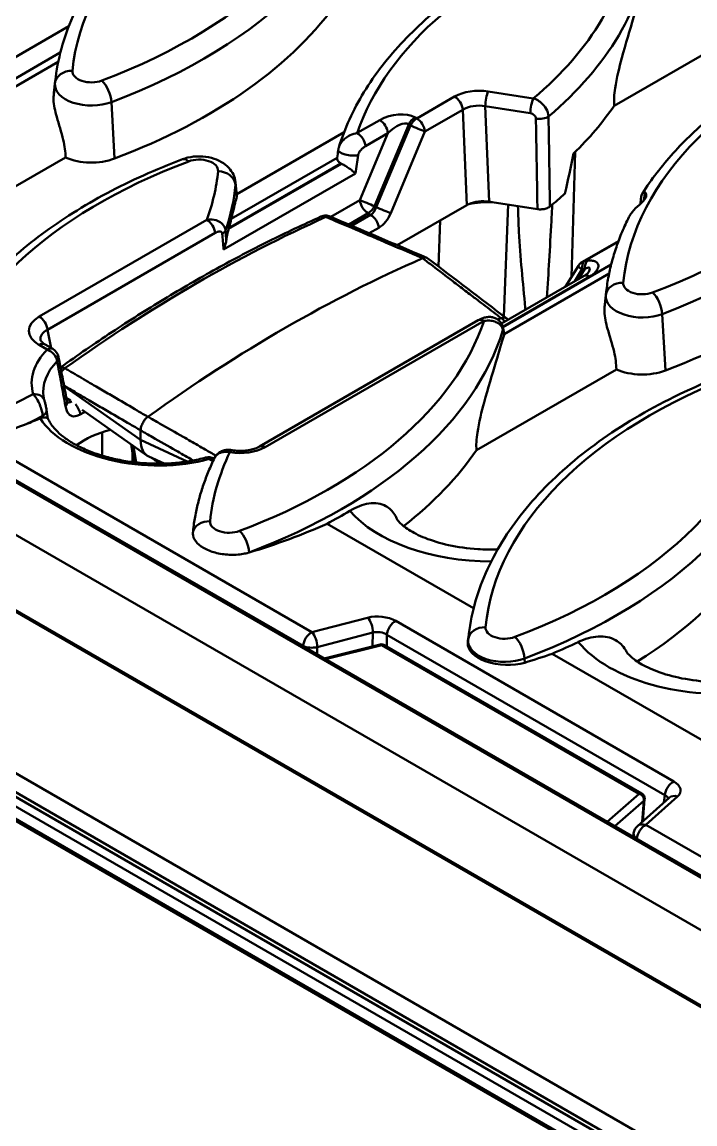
# Model space of a CAD drawing. Header units: millimetres. Extents: x 0 to 2774, y -40 to 1485.
# Drawn here: x 237.47 to 266.26, y 308.2 to 355.37 of the extents above; entities that cross this region are included whole.
import ezdxf

# ---------------------------------------------------------------- set-up
doc = ezdxf.new("R2010")
doc.units = ezdxf.units.MM
doc.header["$LTSCALE"] = 2.5
doc.layers.add('Sichtbar (ISO)', color=7, linetype='Continuous', lineweight=50)
doc.layers.add('Sichtbar schmal (ISO)', color=7, linetype='Continuous', lineweight=50)

msp = doc.modelspace()

# ---------------------------------------------------------------- linework, layer by layer
at = {"layer": 'Sichtbar (ISO)'}
for p, q in [((276.157, 313.26), (99.38, 415.322)), ((97.31, 414.187), (274.087, 312.124)), ((95.948, 402.726), (272.725, 300.664)), ((234.868, 352.543), (239.467, 355.198)), ((262.805, 351.788), (268.791, 355.244)), ((238.886, 352.83), (238.834, 352.344)), ((246.653, 348.007), (251.252, 350.662)), ((235.059, 347.109), (239.328, 349.574)), ((261.13, 349.8), (260.979, 344.459)), ((246.599, 348.51), (246.662, 347.924)), ((257.454, 347.681), (257.589, 347.66)), ((257.589, 347.66), (259.521, 347.361)), ((253.523, 345.817), (256.495, 347.533)), ((262.988, 345.996), (261.447, 345.107)), ((260.726, 344.047), (261.271, 344.935)), ((261.52, 344.505), (257.98, 342.461)), ((262.456, 343.758), (262.404, 343.272)), ((256.985, 342.603), (247.627, 337.2)), ((238.789, 341.375), (238.452, 341.57)), ((256.912, 337.046), (262.898, 340.502)), ((242.814, 336.818), (240.035, 338.778)), ((242.542, 337.89), (242.542, 337.48)), ((242.132, 337.299), (242.252, 336.53)), ((242.892, 336.773), (243.546, 336.47)), ((243.28, 336.467), (243.269, 336.537)), ((250.518, 333.897), (256.79, 330.276)), ((256.564, 329.016), (256.549, 328.883)), ((250.393, 328.134), (252.788, 328.729)), ((263.985, 322.345), (252.973, 328.703)), ((260.158, 328.331), (273.087, 320.867)), ((265.156, 322.169), (263.8, 320.955)), ((264.031, 321.162), (264.109, 322.108)), ((263.638, 320.648), (263.618, 320.499))]:
    msp.add_line(p, q, dxfattribs=at)
for centre, radius, start, end in [((261.697, 344.674), 0.5, 120, 148.4774), ((238.539, 340.942), 0.5, 10.7657, 60), ((245.453, 336.245), 0.5, 61.426, 105.6427), ((252.848, 328.486), 0.25, 60, 103.9552), ((263.86, 322.129), 0.25, 355.3031, 60), ((264.133, 320.582), 0.5, 131.8371, 172.4491)]:
    msp.add_arc(centre, radius, start, end, dxfattribs=at)
for centre, major_axis, ratio, start_param, end_param in [((215.886, 366.189), (25.106, 0), 0.57735, 5.2921, 5.906759), ((227.672, 361.653), (25.106, 0), 0.57735, 5.2921, 5.906759), ((239.457, 357.117), (25.106, 0), 0.57735, 5.749353, 5.906759), ((258.238, 351.183), (4.554, 0.73), 0.511472, 6.229965, 6.247997), ((240.435, 350.398), (-1.806, 0), 0.57735, 0.911322, 2.150508), ((351.801, 367.558), (57.486, 132.695), 0.641642, 1.970571, 1.972991), ((236.599, 340.914), (17.396, 49.27), 0.406065, 4.998107, 5.033063), ((257.201, 347.118), (1.001, -0.004), 0.582333, 1.318347, 2.233397), ((257.498, 345.927), (3.001, -0.003), 0.577653, 1.541002, 1.879557), ((239.457, 355.892), (-25.237, 0), 0.57735, 2.525605, 2.571158), ((272.714, 375.27), (-20.196, -144.02), 0.034099, 4.908663, 4.910622), ((257.201, 347.118), (1.001, -0.004), 0.582333, 2.233397, 2.356948), ((251.242, 352.581), (25.106, 0), 0.57735, 5.2921, 5.906759), ((221.779, 348.952), (24.887, 0), 0.57735, 6.114898, 6.142932), ((-2096.538, -5330.45), (2189.317, 5741.251), 0.842549, 6.249428, 6.250299), ((248.729, 286.093), (-34.406, -59.593), 0.57735, 3.805908, 4.048064), ((-2917.488, -4851.846), (2281.557, 5702.886), 0.781853, 6.069375, 6.070247), ((151.09, 252.794), (90.531, 117.036), 0.516757, 5.879798, 5.882394), ((264.005, 341.326), (-1.806, 0), 0.57735, 0.911322, 2.150508), ((514.57, 1430.1), (-31.266, 1871.89), 0.192998, 2.189998, 2.190245), ((221.894, 349.124), (-24.863, 1.505), 0.532612, 2.288522, 2.320634), ((242.935, 335.826), (4, 0), 0.57735, 2.005435, 2.472189), ((243.604, 338.096), (-0.752, -1.303), 0.575771, 5.499157, 6.335402), ((233.564, 342.374), (25.106, 0), 0.57735, 5.649509, 5.906759), ((233.564, 344.416), (-24.887, 0), 0.57735, 2.320251, 2.375086), ((233.68, 344.417), (-24.881, 1.507), 0.532612, 2.176311, 2.345917), ((246.335, 333.402), (1.561, -0.095), 0.532612, 5.306088, 5.317903), ((245.349, 337.838), (25.106, 0), 0.57735, 5.537113, 5.906759), ((258.12, 328.695), (1.58, -0.096), 0.532612, 3.122595, 5.317903), ((281.492, 327.043), (24.97, -1.512), 0.532612, 3.116829, 3.122595), ((245.349, 339.879), (-24.887, 0), 0.57735, 2.208105, 2.264728), ((245.465, 339.711), (-24.899, 1.508), 0.532612, 2.176311, 2.233841)]:
    msp.add_ellipse(centre, major_axis=major_axis, ratio=ratio, start_param=start_param, end_param=end_param, dxfattribs=at)
for points, knots in [([(250.224, 364.238), (248.943, 363.754), (247.737, 363.199), (245.514, 361.966), (244.498, 361.287), (242.689, 359.822), (241.896, 359.036), (240.567, 357.378), (240.03, 356.506), (239.24, 354.702), (238.987, 353.771), (238.886, 352.83)], [2.9359057, 2.9359057, 2.9359057, 2.9359057, 3.121742, 3.121742, 3.3075784, 3.3075784, 3.4934147, 3.4934147, 3.6792511, 3.6792511, 3.8650875, 3.8650875, 3.8650875, 3.8650875]), ([(262.01, 359.702), (260.885, 359.277), (259.818, 358.798), (257.827, 357.742), (256.903, 357.165), (255.221, 355.926), (254.463, 355.264), (253.135, 353.867), (252.565, 353.132), (251.634, 351.605), (251.273, 350.814), (251.024, 350.005)], [2.9359057, 2.9359057, 2.9359057, 2.9359057, 3.0990146, 3.0990146, 3.2621235, 3.2621235, 3.4252325, 3.4252325, 3.5883414, 3.5883414, 3.7514503, 3.7514503, 3.7514503, 3.7514503]), ([(263.993, 356.751), (263.894, 356.415), (263.773, 356.008), (263.477, 355.026), (263.296, 354.436), (263.029, 353.45), (262.907, 352.968), (262.825, 352.409), (262.809, 352.269), (262.796, 352.027), (262.796, 351.923), (262.802, 351.831)], [3.485316, 3.485316, 3.485316, 3.485316, 3.831228, 3.831228, 4.242869, 4.242869, 4.503948, 4.503948, 4.581698, 4.581698, 4.643718, 4.643718, 4.643718, 4.643718]), ([(273.795, 355.166), (272.915, 354.833), (272.071, 354.468), (270.466, 353.675), (269.705, 353.249), (268.279, 352.34), (267.614, 351.857), (266.39, 350.843), (265.832, 350.311), (264.832, 349.203), (264.39, 348.628), (264.011, 348.035)], [2.9359057, 2.9359057, 2.9359057, 2.9359057, 3.0635036, 3.0635036, 3.1911015, 3.1911015, 3.3186993, 3.3186993, 3.4462972, 3.4462972, 3.5738951, 3.5738951, 3.5738951, 3.5738951]), ([(238.821, 352.222), (238.824, 352.252), (238.827, 352.281), (238.831, 352.322), (238.832, 352.333), (238.834, 352.344)], [0.70958265, 0.70958265, 0.70958265, 0.70958265, 0.73010989, 0.73010989, 0.73801389, 0.73801389, 0.73801389, 0.73801389]), ([(239.328, 349.574), (239.325, 349.809), (239.29, 350.064), (239.154, 350.654), (239.04, 350.993), (238.917, 351.43), (238.883, 351.56), (238.834, 351.814), (238.818, 351.937), (238.813, 352.105), (238.815, 352.164), (238.821, 352.222)], [0.0433649, 0.0433649, 0.0433649, 0.0433649, 0.199966, 0.199966, 0.399932, 0.399932, 0.4756007, 0.4756007, 0.5512693, 0.5512693, 0.5929939, 0.5929939, 0.5929939, 0.5929939]), ([(250.998, 349.889), (250.999, 349.898), (251.001, 349.906), (251.004, 349.923), (251.005, 349.931), (251.009, 349.946), (251.01, 349.954), (251.014, 349.969), (251.016, 349.976), (251.02, 349.991), (251.022, 349.998), (251.024, 350.005)], [0, 0, 0, 0, 0.001689323, 0.001689323, 0.003378647, 0.003378647, 0.00506797, 0.00506797, 0.006757293, 0.006757293, 0.008446617, 0.008446617, 0.008446617, 0.008446617]), ([(244.332, 349.495), (243.192, 349.064), (242.111, 348.578), (240.096, 347.505), (239.161, 346.918), (237.465, 345.657), (236.703, 344.982), (235.373, 343.559), (234.805, 342.81), (233.884, 341.256), (233.532, 340.45), (233.296, 339.627)], [2.9359057, 2.9359057, 2.9359057, 2.9359057, 3.1013121, 3.1013121, 3.2667184, 3.2667184, 3.4321248, 3.4321248, 3.5975312, 3.5975312, 3.7629376, 3.7629376, 3.7629376, 3.7629376]), ([(246.599, 348.51), (246.587, 348.626), (246.554, 348.738), (246.457, 348.949), (246.389, 349.045), (246.221, 349.229), (246.117, 349.309), (245.868, 349.457), (245.72, 349.514), (245.404, 349.597), (245.233, 349.619), (244.894, 349.622), (244.725, 349.604), (244.482, 349.547), (244.407, 349.524), (244.332, 349.495)], [0.847302, 0.847302, 0.847302, 0.847302, 1.046181, 1.046181, 1.270532, 1.270532, 1.556044, 1.556044, 1.929065, 1.929065, 2.339587, 2.339587, 2.746954, 2.746954, 2.935906, 2.935906, 2.935906, 2.935906]), ([(251.111, 349.314), (251.105, 349.318), (251.099, 349.321), (251.049, 349.35), (251.014, 349.381), (250.97, 349.442), (250.957, 349.47), (250.948, 349.518), (250.948, 349.538), (250.95, 349.557)], [0.15218967, 0.15218967, 0.15218967, 0.15218967, 0.15726233, 0.15726233, 0.19535253, 0.19535253, 0.22549112, 0.22549112, 0.24584778, 0.24584778, 0.24584778, 0.24584778]), ([(251.733, 348.893), (251.733, 348.894), (251.733, 348.894), (251.695, 348.929), (251.65, 348.967), (251.546, 349.048), (251.487, 349.091), (251.372, 349.168), (251.318, 349.201), (251.218, 349.26), (251.173, 349.284), (251.131, 349.305), (251.13, 349.305), (251.13, 349.305)], [-0.0005496, -0.0005496, -0.0005496, -0.0005496, 0, 0, 0.04539, 0.04539, 0.0922635, 0.0922635, 0.1301607, 0.1301607, 0.163054, 0.163054, 0.1633231, 0.1633231, 0.1633231, 0.1633231]), ([(263.959, 347.859), (263.961, 347.876), (263.963, 347.891), (263.972, 347.934), (263.98, 347.965), (264.007, 348.039), (264.036, 348.071), (264.084, 348.087), (264.109, 348.082), (264.134, 348.068)], [0.0124241, 0.0124241, 0.0124241, 0.0124241, 0.0229879, 0.0229879, 0.0461582, 0.0461582, 0.1028572, 0.1028572, 0.1508381, 0.1508381, 0.1508381, 0.1508381]), ([(246.656, 347.875), (246.653, 347.865), (246.65, 347.855), (246.598, 347.673), (246.535, 347.408), (246.451, 347.062), (246.437, 347.004), (246.422, 346.943)], [0.7095826, 0.7095826, 0.7095826, 0.7095826, 0.7301099, 0.7301099, 1.0546565, 1.0546565, 1.1167, 1.1167, 1.1167, 1.1167]), ([(264.134, 348.068), (264.145, 348.061), (264.155, 348.052), (264.178, 348.012), (264.183, 347.973), (264.167, 347.886), (264.146, 347.838), (264.081, 347.741), (264.037, 347.691), (263.952, 347.609), (263.918, 347.579), (263.883, 347.549)], [-0.3658072, -0.3658072, -0.3658072, -0.3658072, -0.3433399, -0.3433399, -0.2935277, -0.2935277, -0.2443502, -0.2443502, -0.1948364, -0.1948364, -0.1655449, -0.1655449, -0.1655449, -0.1655449]), ([(259.521, 347.361), (259.583, 347.352), (259.648, 347.349), (259.777, 347.359), (259.839, 347.371), (259.926, 347.4), (259.956, 347.412), (260.01, 347.44), (260.034, 347.456), (260.056, 347.473)], [0, 0, 0, 0, 0.0388384, 0.0388384, 0.0775944, 0.0775944, 0.0994808, 0.0994808, 0.1214063, 0.1214063, 0.1214063, 0.1214063]), ([(263.883, 347.549), (263.779, 347.459), (263.66, 347.343), (263.537, 347.187), (263.499, 347.134), (263.46, 347.069), (263.447, 347.046), (263.436, 347.024)], [1.3715402, 1.3715402, 1.3715402, 1.3715402, 1.4590587, 1.4590587, 1.4912356, 1.4912356, 1.5053975, 1.5053975, 1.5053975, 1.5053975]), ([(250.258, 347.042), (249.515, 346.71), (248.771, 346.358), (247.28, 345.614), (246.533, 345.221), (245.04, 344.395), (244.293, 343.962), (242.801, 343.058), (242.055, 342.586), (240.578, 341.611), (239.846, 341.108), (239.116, 340.588)], [1.4572612, 1.4572612, 1.4572612, 1.4572612, 1.5034598, 1.5034598, 1.5496584, 1.5496584, 1.595857, 1.595857, 1.6420556, 1.6420556, 1.6875866, 1.6875866, 1.6875866, 1.6875866]), ([(250.648, 347.045), (250.617, 347.058), (250.585, 347.068), (250.523, 347.081), (250.493, 347.084), (250.437, 347.084), (250.41, 347.082), (250.36, 347.075), (250.337, 347.069), (250.295, 347.057), (250.276, 347.049), (250.258, 347.042)], [0.007711104, 0.007711104, 0.007711104, 0.007711104, 0.008311159, 0.008311159, 0.008911214, 0.008911214, 0.009511269, 0.009511269, 0.010111324, 0.010111324, 0.010711379, 0.010711379, 0.010711379, 0.010711379]), ([(263.436, 347.024), (263.33, 346.813), (263.233, 346.601), (263.053, 346.173), (262.971, 345.957), (262.823, 345.523), (262.758, 345.305), (262.643, 344.866), (262.594, 344.645), (262.512, 344.203), (262.48, 343.981), (262.456, 343.758)], [3.6452203, 3.6452203, 3.6452203, 3.6452203, 3.6891937, 3.6891937, 3.7331672, 3.7331672, 3.7771406, 3.7771406, 3.821114, 3.821114, 3.8650875, 3.8650875, 3.8650875, 3.8650875]), ([(246.308, 346.521), (246.292, 346.467), (246.275, 346.403), (246.241, 346.243), (246.222, 346.143), (246.208, 346.03), (246.207, 346.022), (246.207, 346.014)], [-0.6156388, -0.6156388, -0.6156388, -0.6156388, -0.5610048, -0.5610048, -0.4927272, -0.4927272, -0.4876878, -0.4876878, -0.4876878, -0.4876878]), ([(246.207, 346.014), (246.199, 345.952), (246.185, 345.889), (246.146, 345.762), (246.12, 345.698), (246.089, 345.635), (246.088, 345.635), (246.088, 345.634)], [0, 0, 0, 0, 0.03954668, 0.03954668, 0.08115288, 0.08115288, 0.08153969, 0.08153969, 0.08153969, 0.08153969]), ([(254.607, 345.26), (254.653, 345.28), (254.697, 345.289), (254.773, 345.284), (254.805, 345.272), (254.832, 345.252)], [0, 0, 0, 0, 0.03933314, 0.03933314, 0.07415239, 0.07415239, 0.07415239, 0.07415239]), ([(261.698, 344.647), (261.698, 344.647), (261.695, 344.643), (261.684, 344.629), (261.676, 344.621), (261.655, 344.601), (261.643, 344.59), (261.614, 344.566), (261.597, 344.554), (261.561, 344.53), (261.541, 344.517), (261.52, 344.505)], [0.2052918, 0.2052918, 0.2052918, 0.2052918, 0.23171, 0.23171, 0.2581282, 0.2581282, 0.2845464, 0.2845464, 0.3109646, 0.3109646, 0.3373827, 0.3373827, 0.3373827, 0.3373827]), ([(262.898, 340.502), (262.896, 340.737), (262.86, 340.992), (262.724, 341.582), (262.611, 341.92), (262.487, 342.358), (262.453, 342.488), (262.404, 342.741), (262.388, 342.864), (262.384, 343.033), (262.385, 343.092), (262.391, 343.15)], [0.0433649, 0.0433649, 0.0433649, 0.0433649, 0.199966, 0.199966, 0.399932, 0.399932, 0.4756007, 0.4756007, 0.5512693, 0.5512693, 0.5929939, 0.5929939, 0.5929939, 0.5929939]), ([(262.391, 343.15), (262.394, 343.18), (262.397, 343.209), (262.402, 343.25), (262.403, 343.261), (262.404, 343.272)], [0.70958265, 0.70958265, 0.70958265, 0.70958265, 0.73010989, 0.73010989, 0.73801389, 0.73801389, 0.73801389, 0.73801389]), ([(258.042, 342.303), (258.028, 342.364), (258.002, 342.426), (257.934, 342.532), (257.894, 342.577), (257.806, 342.65), (257.757, 342.678), (257.654, 342.722), (257.602, 342.734), (257.49, 342.75), (257.436, 342.748), (257.321, 342.736), (257.266, 342.722), (257.166, 342.69), (257.12, 342.672), (257.044, 342.636), (257.014, 342.62), (256.985, 342.603)], [0, 0, 0, 0, 0.0080952, 0.0080952, 0.0156273, 0.0156273, 0.0241515, 0.0241515, 0.0351375, 0.0351375, 0.0513445, 0.0513445, 0.0737592, 0.0737592, 0.0961738, 0.0961738, 0.1120734, 0.1120734, 0.1120734, 0.1120734]), ([(258.091, 341.978), (257.994, 341.648), (257.876, 341.252), (257.585, 340.283), (257.404, 339.693), (257.136, 338.708), (257.015, 338.226), (256.933, 337.667), (256.917, 337.526), (256.903, 337.267), (256.904, 337.148), (256.912, 337.046)], [3.495842, 3.495842, 3.495842, 3.495842, 3.831228, 3.831228, 4.242869, 4.242869, 4.503948, 4.503948, 4.581698, 4.581698, 4.653464, 4.653464, 4.653464, 4.653464]), ([(258.094, 342.072), (258.095, 342.07), (258.095, 342.068), (258.099, 342.046), (258.1, 342.027), (258.097, 342.007)], [0.22330409, 0.22330409, 0.22330409, 0.22330409, 0.22550286, 0.22550286, 0.24584805, 0.24584805, 0.24584805, 0.24584805]), ([(238.452, 341.57), (238.421, 341.588), (238.395, 341.606), (238.349, 341.64), (238.33, 341.656), (238.301, 341.686), (238.29, 341.7), (238.274, 341.721), (238.27, 341.73), (238.265, 341.741), (238.264, 341.744), (238.264, 341.745)], [-0.7779718, -0.7779718, -0.7779718, -0.7779718, -0.6464553, -0.6464553, -0.5149388, -0.5149388, -0.3834223, -0.3834223, -0.2519058, -0.2519058, -0.1203893, -0.1203893, -0.1203893, -0.1203893]), ([(239.397, 339.127), (239.372, 339.254), (239.347, 339.382), (239.298, 339.636), (239.274, 339.764), (239.225, 340.018), (239.2, 340.145), (239.152, 340.4), (239.127, 340.527), (239.079, 340.781), (239.055, 340.909), (239.03, 341.036)], [0, 0, 0, 0, 0.0960182, 0.0960182, 0.1920364, 0.1920364, 0.2880545, 0.2880545, 0.3840727, 0.3840727, 0.4800909, 0.4800909, 0.4800909, 0.4800909]), ([(267.902, 340.423), (266.621, 339.939), (265.415, 339.385), (263.192, 338.151), (262.175, 337.472), (260.366, 336.007), (259.574, 335.222), (258.244, 333.564), (257.707, 332.691), (256.917, 330.888), (256.664, 329.956), (256.564, 329.016)], [2.9359057, 2.9359057, 2.9359057, 2.9359057, 3.121742, 3.121742, 3.3075784, 3.3075784, 3.4934147, 3.4934147, 3.6792511, 3.6792511, 3.8650875, 3.8650875, 3.8650875, 3.8650875]), ([(238.426, 339.166), (238.423, 339.177), (238.42, 339.187), (238.415, 339.208), (238.412, 339.218), (238.407, 339.239), (238.405, 339.249), (238.401, 339.27), (238.399, 339.28), (238.395, 339.3), (238.394, 339.311), (238.392, 339.321)], [2.19468237, 2.19468237, 2.19468237, 2.19468237, 2.20959854, 2.20959854, 2.22451472, 2.22451472, 2.23943089, 2.23943089, 2.25434707, 2.25434707, 2.26926325, 2.26926325, 2.26926325, 2.26926325]), ([(238.518, 338.768), (238.513, 338.798), (238.507, 338.83), (238.495, 338.892), (238.488, 338.924), (238.474, 338.983), (238.467, 339.011), (238.454, 339.063), (238.447, 339.087), (238.436, 339.13), (238.431, 339.149), (238.426, 339.166)], [0, 0, 0, 0, 0.01580563, 0.01580563, 0.03161126, 0.03161126, 0.04741689, 0.04741689, 0.06322252, 0.06322252, 0.07902814, 0.07902814, 0.07902814, 0.07902814]), ([(239.419, 339.054), (239.419, 339.054), (239.418, 339.055), (239.415, 339.062), (239.412, 339.07), (239.404, 339.093), (239.4, 339.109), (239.397, 339.127)], [0.22070866, 0.22070866, 0.22070866, 0.22070866, 0.23582218, 0.23582218, 0.26219771, 0.26219771, 0.28857324, 0.28857324, 0.28857324, 0.28857324]), ([(238.367, 338.438), (238.413, 338.443), (238.45, 338.443), (238.517, 338.437), (238.542, 338.428), (238.565, 338.411), (238.57, 338.404), (238.573, 338.397)], [0, 0, 0, 0, 0.0377602, 0.0377602, 0.0857113, 0.0857113, 0.1083309, 0.1083309, 0.1083309, 0.1083309]), ([(245.319, 336.727), (245.123, 336.672), (244.916, 336.625), (244.485, 336.548), (244.261, 336.518), (243.802, 336.478), (243.567, 336.468), (243.093, 336.466), (242.854, 336.475), (242.378, 336.513), (242.141, 336.541), (241.677, 336.616), (241.45, 336.663), (241.011, 336.774), (240.8, 336.838), (240.399, 336.979), (240.209, 337.057), (239.856, 337.224), (239.693, 337.313), (239.397, 337.497), (239.263, 337.593), (239.028, 337.789), (238.926, 337.888), (238.72, 338.127), (238.632, 338.266), (238.573, 338.397)], [-1.329851, -1.329851, -1.329851, -1.329851, -1.17852, -1.17852, -1.025986, -1.025986, -0.872701, -0.872701, -0.719066, -0.719066, -0.565468, -0.565468, -0.412278, -0.412278, -0.259857, -0.259857, -0.108547, -0.108547, 0.041397, 0.041397, 0.190024, 0.190024, 0.338239, 0.338239, 0.548065, 0.548065, 0.548065, 0.548065]), ([(242.542, 337.89), (242.542, 337.943), (242.551, 338.001), (242.586, 338.119), (242.612, 338.179), (242.672, 338.284), (242.704, 338.329), (242.775, 338.411), (242.813, 338.446), (242.853, 338.474)], [0, 0, 0, 0, 0.0390797, 0.0390797, 0.0780758, 0.0780758, 0.1116271, 0.1116271, 0.145196, 0.145196, 0.145196, 0.145196]), ([(246.458, 337.048), (246.413, 337.056), (246.367, 337.061), (246.271, 337.063), (246.222, 337.06), (246.116, 337.042), (246.06, 337.026), (245.947, 336.974), (245.889, 336.937), (245.787, 336.842), (245.744, 336.786), (245.71, 336.72), (245.708, 336.715), (245.705, 336.711)], [0.31503952, 0.31503952, 0.31503952, 0.31503952, 0.32722618, 0.32722618, 0.33941284, 0.33941284, 0.3515995, 0.3515995, 0.36378616, 0.36378616, 0.37510375, 0.37510375, 0.37597282, 0.37597282, 0.37597282, 0.37597282]), ([(247.627, 337.2), (247.576, 337.171), (247.516, 337.143), (247.381, 337.093), (247.306, 337.071), (247.145, 337.038), (247.061, 337.026), (246.887, 337.013), (246.799, 337.012), (246.625, 337.022), (246.539, 337.032), (246.458, 337.048)], [-0.777972, -0.777972, -0.777972, -0.777972, -0.560178, -0.560178, -0.342385, -0.342385, -0.124592, -0.124592, 0.093202, 0.093202, 0.310995, 0.310995, 0.310995, 0.310995]), ([(245.705, 336.711), (245.614, 336.524), (245.529, 336.336), (245.372, 335.957), (245.3, 335.767), (245.168, 335.384), (245.108, 335.191), (245.001, 334.804), (244.954, 334.61), (244.874, 334.22), (244.84, 334.024), (244.812, 333.828)], [3.6526787, 3.6526787, 3.6526787, 3.6526787, 3.6915238, 3.6915238, 3.7303689, 3.7303689, 3.769214, 3.769214, 3.8080591, 3.8080591, 3.8469043, 3.8469043, 3.8469043, 3.8469043]), ([(253.515, 334.081), (253.488, 334.151), (253.456, 334.216), (253.32, 334.442), (253.19, 334.565), (252.837, 334.757), (252.589, 334.798), (252.05, 334.722), (251.773, 334.618), (251.491, 334.449)], [-0.7725674, -0.7725674, -0.7725674, -0.7725674, -0.7034177, -0.7034177, -0.5084812, -0.5084812, -0.2433559, -0.2433559, 0, 0, 0, 0]), ([(253.514, 334.083), (253.514, 334.083), (253.542, 334.029), (253.71, 333.857), (253.841, 333.747), (254.206, 333.517), (254.441, 333.395), (255.011, 333.168), (255.352, 333.063), (256.113, 332.896), (256.537, 332.836), (257.252, 332.791), (257.536, 332.787), (257.819, 332.796)], [4.199063, 4.199063, 4.199063, 4.199063, 4.443314, 4.443314, 4.667147, 4.667147, 4.89299, 4.89299, 5.134031, 5.134031, 5.389184, 5.389184, 5.554109, 5.554109, 5.554109, 5.554109]), ([(244.776, 333.512), (244.775, 333.496), (244.774, 333.481), (244.776, 333.364), (244.823, 333.241), (244.971, 333.047), (245.099, 332.94), (245.369, 332.783), (245.559, 332.707), (245.912, 332.612), (246.137, 332.578), (246.52, 332.56), (246.747, 332.573), (247.004, 332.617), (247.087, 332.636), (247.166, 332.659)], [0.6772323, 0.6772323, 0.6772323, 0.6772323, 0.6941, 0.6941, 0.8090307, 0.8090307, 0.9237132, 0.9237132, 1.0383957, 1.0383957, 1.1533264, 1.1533264, 1.2686775, 1.2686775, 1.3203534, 1.3203534, 1.3203534, 1.3203534]), ([(263.335, 328.412), (263.321, 328.439), (263.307, 328.466), (263.181, 328.676), (263.035, 328.817), (262.65, 329.035), (262.396, 329.086), (261.85, 329.055), (261.56, 328.975), (261.266, 328.834)], [-0.6778705, -0.6778705, -0.6778705, -0.6778705, -0.6515259, -0.6515259, -0.4638455, -0.4638455, -0.2291829, -0.2291829, 0, 0, 0, 0]), ([(263.335, 328.412), (263.339, 328.405), (263.388, 328.32), (263.633, 328.103), (263.79, 327.988), (264.207, 327.753), (264.47, 327.633), (265.094, 327.416), (265.46, 327.32), (266.262, 327.177), (266.701, 327.134), (267.595, 327.113), (268.05, 327.137), (268.702, 327.223), (268.915, 327.26), (269.12, 327.303)], [4.214153, 4.214153, 4.214153, 4.214153, 4.503754, 4.503754, 4.725134, 4.725134, 4.954532, 4.954532, 5.199681, 5.199681, 5.457578, 5.457578, 5.721019, 5.721019, 5.853429, 5.853429, 5.853429, 5.853429])]:
    msp.add_open_spline(points, degree=3, knots=knots, dxfattribs=at)
for points, degree in [([(262.805, 351.788), (262.803, 351.81), (262.802, 351.831)], 2), ([(250.95, 349.557), (250.95, 349.558), (250.95, 349.558), (250.95, 349.559)], 3), ([(251.13, 349.305), (251.124, 349.308), (251.118, 349.311), (251.111, 349.314)], 3), ([(246.662, 347.924), (246.664, 347.911), (246.662, 347.894), (246.656, 347.875)], 3), ([(246.315, 346.545), (246.313, 346.537), (246.31, 346.529), (246.308, 346.521)], 3), ([(258.211, 342.678), (258.232, 342.662), (258.251, 342.645), (258.268, 342.627)], 3), ([(258.097, 342.007), (258.096, 341.998), (258.094, 341.988), (258.091, 341.978)], 3), ([(238.367, 338.438), (238.33, 338.434), (238.291, 338.423), (238.252, 338.407)], 3), ([(235.639, 337.471), (236.348, 337.681), (237.022, 337.914), (237.642, 338.158)], 3), ([(243.25, 336.607), (243.259, 336.586), (243.265, 336.562), (243.269, 336.537)], 3), ([(244.812, 333.828), (244.798, 333.723), (244.786, 333.617), (244.776, 333.512)], 3), ([(265.157, 322.17), (265.157, 322.17), (265.157, 322.169), (265.156, 322.169)], 3)]:
    msp.add_open_spline(points, degree=degree, dxfattribs=at)
at = {"layer": 'Sichtbar schmal (ISO)'}
for p, q in [((99.255, 415.309), (276.032, 313.247)), ((96.603, 411.296), (273.38, 309.234)), ((273.389, 309.303), (96.612, 411.365)), ((96.603, 404.389), (273.38, 302.327)), ((96.25, 403.776), (273.026, 301.714)), ((95.896, 403.368), (272.673, 301.306)), ((272.85, 301.612), (96.073, 403.674)), ((272.673, 300.778), (95.896, 402.84)), ((195.192, 360.015), (249.493, 328.664)), ((234.637, 351.479), (239.105, 354.059)), ((239.017, 353.672), (234.53, 351.081)), ((238.877, 352.748), (238.821, 352.222)), ((259.345, 352.103), (257.415, 352.401)), ((241.289, 351.944), (241.424, 349.526)), ((255.977, 352.179), (254.358, 351.244)), ((254.708, 350.683), (256.328, 351.617)), ((256.495, 347.533), (256.328, 351.617)), ((257.287, 351.766), (259.216, 351.467)), ((257.287, 351.766), (257.454, 347.681)), ((252.775, 351.175), (251.813, 350.62)), ((254.011, 350.985), (252.546, 347.487)), ((252.621, 347.444), (254.087, 350.941)), ((254.011, 350.985), (254.087, 350.941)), ((254.358, 351.244), (254.282, 351.287)), ((251.924, 347.746), (253.126, 350.614)), ((252.164, 350.059), (253.126, 350.614)), ((254.708, 350.683), (253.243, 347.185)), ((246.422, 346.943), (250.95, 349.557)), ((251.13, 349.305), (246.308, 346.521)), ((251.111, 349.314), (246.315, 346.545)), ((246.088, 345.634), (251.733, 348.893)), ((246.6, 348.404), (246.656, 347.875)), ((250.684, 347.03), (251.924, 347.746)), ((264.078, 347.741), (264.134, 348.068)), ((252.275, 347.185), (251.444, 346.705)), ((252.382, 347.123), (252.275, 347.185)), ((252.546, 347.487), (252.621, 347.444)), ((258.088, 342.772), (258.269, 347.555)), ((245.376, 346.903), (238.202, 342.761)), ((251.567, 346.653), (252.382, 347.123)), ((255.365, 346.88), (255.29, 344.903)), ((238.553, 342.2), (245.726, 346.342)), ((252.733, 346.562), (252.327, 346.328)), ((261.526, 345.13), (262.978, 345.968)), ((258.04, 342.31), (262.675, 344.986)), ((261.426, 344.78), (261.114, 344.271)), ((261.272, 344.362), (261.542, 344.801)), ((258.035, 342.328), (261.767, 344.482)), ((262.587, 344.6), (258.097, 342.007)), ((262.448, 343.675), (262.391, 343.15)), ((247.877, 337.175), (257.235, 342.578)), ((264.86, 342.871), (264.994, 340.454)), ((238.553, 342.2), (238.719, 341.416)), ((238.202, 341.546), (238.539, 341.351)), ((242.542, 337.48), (239.269, 339.787)), ((239.37, 339.266), (239.545, 339.164)), ((249.872, 329.254), (235.639, 337.471)), ((239.837, 337.238), (239.839, 337.288)), ((244.534, 336.559), (242.542, 337.48)), ((242.353, 336.519), (242.243, 337.22)), ((245.48, 336.668), (245.64, 336.575)), ((253.809, 333.781), (253.811, 333.803)), ((247.182, 332.665), (247.182, 332.664)), ((252.256, 329.875), (249.872, 329.254)), ((265.352, 322.868), (253.457, 329.735)), ((250.095, 328.618), (252.478, 329.239)), ((252.478, 329.239), (252.469, 328.65)), ((253.071, 328.647), (253.079, 329.145)), ((253.079, 329.145), (264.973, 322.278)), ((256.555, 328.933), (256.542, 328.807)), ((249.493, 328.664), (249.493, 328.654)), ((250.09, 328.309), (250.095, 328.618)), ((250.453, 328.1), (252.863, 328.699)), ((252.863, 328.699), (263.875, 322.341)), ((258.967, 328.129), (258.977, 327.949)), ((263.875, 322.341), (262.507, 321.14)), ((264.16, 321.005), (265.516, 322.219)), ((264.973, 322.278), (264.932, 321.968)), ((262.835, 320.951), (264.075, 322.039)), ((264.075, 322.039), (264.001, 321.135)), ((268.558, 318.466), (264.16, 321.005)), ((263.78, 320.405), (263.781, 320.415)), ((263.781, 320.415), (276.26, 313.21))]:
    msp.add_line(p, q, dxfattribs=at)
for centre, major_axis, ratio, start_param, end_param in [((263.698, 352.502), (-24.113, 0), 0.57735, 5.2921, 6.227073), ((227.672, 364.51), (24.113, 0), 0.57735, 5.2921, 6.227073), ((227.672, 363.951), (24.86, 0), 0.57735, 5.2921, 6.227073), ((275.483, 347.965), (-24.113, 0), 0.57735, 5.2921, 6.091359), ((239.457, 359.974), (24.113, 0), 0.57735, 5.682215, 6.227073), ((239.457, 359.415), (24.86, 0), 0.57735, 5.684601, 6.227073), ((287.268, 343.429), (-24.113, 0), 0.57735, 5.2921, 6.227073), ((251.242, 355.438), (24.113, 0), 0.57735, 5.2921, 6.227073), ((251.242, 354.879), (24.86, 0), 0.57735, 5.2921, 6.227073), ((239.623, 352.67), (-0.746, 0.073), 0.815212, 4.791537, 6.275066), ((240.435, 353.256), (-0.813, 0), 0.57735, 6.227073, 8.433693), ((263.698, 351.943), (-24.86, 0), 0.57735, 6.221282, 6.227073), ((240.88, 352.251), (-0.265, 0.702), 0.447262, 4.097958, 5.581488), ((240.435, 352.697), (-1.56, 0), 0.57735, 6.227073, 8.433693), ((257.036, 351.556), (-1.501, 0.007), 0.582333, 4.459939, 5.498541), ((257.415, 351.993), (0.076, 0.494), 0.211325, 0.631914, 2.080538), ((255.977, 351.77), (-0.25, 0.433), 0.57735, 4.049164, 5.497787), ((259.345, 351.694), (0.076, 0.494), 0.211325, 0.631914, 2.080538), ((253.415, 350.722), (-1.11, -0.27), 0.580101, 3.687546, 5.179926), ((257.036, 351.148), (1.001, -0.036), 0.642013, 1.341099, 2.3797), ((252.775, 350.767), (-0.25, 0.433), 0.57735, 4.049164, 5.497787), ((253.415, 350.314), (0.614, 0.657), 0.463207, 0.054048, 1.546427), ((254.282, 350.879), (0.25, 0.433), 0.57735, 0.785398, 1.658063), ((254.358, 350.835), (0.25, 0.433), 0.57735, 0.785398, 1.658063), ((254.358, 350.835), (0.461, -0.193), 0.016784, 4.091745, 5.584125), ((254.358, 350.835), (0.25, -0.433), 0.57735, 0.907571, 2.356194), ((259.583, 351.454), (0.5, 0.009), 0.465939, 4.444076, 5.670756), ((251.813, 350.211), (-0.25, 0.433), 0.57735, 4.049164, 5.497787), ((244.597, 348.794), (-0.265, 0.702), 0.447262, 5.581488, 6.283185), ((245.042, 349.014), (0.813, 0), 0.57735, 6.227073, 8.433693), ((251.493, 349.817), (-0.495, 0.072), 0.299226, 0, 2.401572), ((257.806, 337.759), (-24.113, 0), 0.57735, 5.2921, 6.167024), ((221.779, 349.768), (24.113, 0), 0.57735, 6.075902, 6.227073), ((245.854, 348.375), (0.746, -0.073), 0.815212, 0.166414, 1.649944), ((221.779, 349.209), (24.86, 0), 0.57735, 6.089327, 6.227073), ((245.042, 348.455), (1.56, 0), 0.57735, 6.227073, 6.345089), ((252.275, 347.593), (0.461, -0.193), 0.016784, 0.950152, 2.442532), ((252.275, 347.593), (-0.25, 0.433), 0.57735, 0.907571, 2.356194), ((252.275, 347.593), (-0.25, -0.433), 0.57735, 0.785398, 1.658063), ((252.295, 347.582), (0.126, 0.494), 0.691481, 3.734399, 4.607064), ((252.892, 347.338), (-0.461, 0.193), 0.016784, 0.950152, 2.442532), ((252.646, 347.429), (-0.394, -0.924), 0.642704, 0.707457, 1.580122), ((244.982, 288.257), (34.267, 59.353), 0.57735, 0.671863, 0.902856), ((245.376, 346.495), (-0.25, 0.433), 0.57735, 4.049164, 5.497787), ((250.452, 346.608), (-0.193, 0.434), 0.639042, 5.613738, 6.283185), ((252.382, 346.715), (-0.25, 0.433), 0.57735, 4.049164, 5.497787), ((245.684, 346.464), (0.498, 0.039), 0.487693, 5.454571, 6.043778), ((261.697, 344.674), (-0.426, 0.261), 0.124916, 0, 0.961081), ((261.697, 344.674), (-0.11, 0.488), 0.509641, 0.265207, 1.238746), ((261.029, 342.053), (1.251, 2.652), 0.625236, 0.396692, 0.453617), ((261.697, 344.674), (-0.25, 0.433), 0.57735, 6.003348, 6.283185), ((261.3, 341.947), (1.067, 3.138), 0.670389, 0.316443, 0.373368), ((261.813, 344.695), (-0.075, 0.494), 0.526708, 0.322977, 1.276054), ((261.77, 344.072), (-0.25, 0.433), 0.57735, 5.506674, 6.283185), ((263.194, 343.598), (-0.746, 0.073), 0.815212, 4.791537, 6.275066), ((264.005, 344.184), (-0.813, 0), 0.57735, 6.227073, 8.433693), ((264.005, 343.625), (-1.56, 0), 0.57735, 6.227073, 8.433693), ((287.268, 342.87), (-24.86, 0), 0.57735, 6.221282, 6.227073), ((264.45, 343.179), (-0.265, 0.702), 0.447262, 4.097958, 5.581488), ((239.286, 342.153), (-1.522, 0), 0.568838, 5.505213, 7.061157), ((238.202, 342.353), (-0.25, 0.433), 0.57735, 4.049164, 5.497787), ((233.564, 345.232), (24.113, 0), 0.57735, 5.2921, 6.091359), ((257.235, 342.17), (-0.25, 0.433), 0.57735, 5.497787, 6.283185), ((252.477, 283.929), (-34.267, -59.353), 0.57735, 3.813456, 3.816425), ((257.912, 342.301), (-0.193, 0.434), 0.639042, 5.002285, 5.509018), ((239.286, 341.745), (-1.028, 0.101), 0.556909, 5.560075, 6.458437), ((233.564, 344.673), (24.86, 0), 0.57735, 5.2921, 6.108353), ((257.554, 342.191), (0.487, 0.112), 0.79055, 5.964625, 6.283185), ((238.202, 341.137), (0.25, 0.433), 0.57735, 0, 0.785398), ((242.935, 339.908), (-5.056, 0), 0.57735, 5.766298, 6.444697), ((238.539, 340.942), (0.25, 0.433), 0.57735, 0, 0.785398), ((238.539, 340.942), (-0.356, 0.351), 0.709831, 3.873734, 5.322357), ((238.539, 340.942), (0.491, 0.093), 0.587265, 5.662334, 6.283185), ((242.935, 339.55), (-4.56, 0), 0.57735, 5.766298, 6.370117), ((239.36, 340.179), (-0.276, 0.387), 0.505714, 5.497928, 6.129165), ((281.376, 328.687), (-24.113, 0), 0.57735, 5.2921, 6.227073), ((245.349, 340.696), (24.113, 0), 0.57735, 5.2921, 6.227073), ((221.779, 349.768), (-24.113, 0), 0.57735, 2.181441, 2.305564), ((237.945, 339.03), (0.481, 0.136), 0.80587, 0, 1.347179), ((238.906, 339.032), (0.491, 0.095), 0.584405, 5.614575, 6.283185), ((245.349, 340.137), (24.86, 0), 0.57735, 5.2921, 6.227073), ((238.023, 338.692), (0.494, 0.076), 0.569438, 5.358199, 6.283185), ((239.601, 338.724), (0.255, -0.43), 0.584451, 0.901306, 1.922619), ((242.935, 336.896), (-4.161, 0), 0.57735, 5.441591, 5.510163), ((221.779, 349.209), (24.86, 0), 0.57735, 5.404423, 5.442297), ((242.929, 339.027), (4.922, -0.298), 0.532613, 3.492154, 5.289051), ((247.877, 336.767), (-0.25, 0.433), 0.57735, 5.497787, 6.283185), ((269.591, 333.223), (-24.113, 0), 0.57735, 6.011094, 6.227073), ((246.824, 337.801), (1.5, 0), 0.58599, 4.401394, 5.490361), ((246.365, 336.556), (0.093, 0.491), 0.253234, 0, 0.639511), ((245.453, 336.245), (-0.135, 0.481), 0.463769, 5.63836, 6.283185), ((245.453, 336.245), (0.25, 0.433), 0.57735, 0.043039, 0.710471), ((257.529, 336.177), (6.739, 0), 0.57735, 3.601841, 4.714916), ((245.516, 333.392), (-0.746, 0.073), 0.815212, 4.791537, 6.204613), ((246.327, 333.978), (-0.813, 0), 0.57735, 6.227073, 8.433693), ((246.773, 332.973), (-0.265, 0.702), 0.447262, 4.097958, 5.581488), ((246.327, 333.419), (1.56, 0), 0.57735, 5.280268, 5.2921), ((252.753, 329.388), (-0.999, 0.064), 0.532867, 3.964142, 5.267305), ((252.229, 329.452), (-0.126, 0.484), 0.444391, 4.143492, 5.646627), ((253.431, 329.312), (-0.25, -0.433), 0.57735, 3.852063, 5.410521), ((249.846, 328.831), (-0.25, -0.433), 0.57735, 3.852063, 5.410521), ((249.846, 328.831), (0.126, -0.484), 0.444391, 1.0019, 2.505034), ((252.726, 328.966), (0.498, -0.06), 0.578248, 0.856721, 2.159885), ((257.301, 328.855), (-0.746, 0.073), 0.815212, 4.791537, 6.275066), ((258.113, 329.442), (-0.813, 0), 0.57735, 6.227073, 8.433693), ((258.113, 328.883), (-1.56, 0), 0.57735, 6.227073, 8.433693), ((281.376, 328.128), (-24.86, 0), 0.57735, 6.221282, 6.227073), ((258.558, 328.437), (-0.265, 0.702), 0.447262, 4.097958, 5.581488), ((267.35, 330.507), (6.739, 0), 0.57735, 3.586203, 4.941607), ((249.846, 328.831), (-0.5, 0.008), 0.485139, 0.797033, 2.100197), ((252.848, 328.486), (-0.06, 0.243), 0.450114, 5.654924, 6.283185), ((252.848, 328.486), (0.125, 0.217), 0.57735, 0, 0.698132), ((265.325, 322.445), (0.25, 0.433), 0.57735, 0.710471, 2.268928), ((264.646, 322.522), (1, -0.064), 0.531992, 5.801639, 7.104803), ((263.86, 322.129), (0.125, 0.217), 0.57735, 0, 0.698132), ((263.86, 322.129), (-0.165, 0.188), 0.756108, 3.717439, 5.352632), ((264.619, 322.1), (-0.503, 0.001), 0.49901, 3.286102, 3.934582), ((265.49, 321.796), (-0.334, 0.373), 0.749509, 5.348512, 6.283185), ((263.86, 322.129), (0.249, -0.02), 0.627077, 5.808, 6.283185), ((264.133, 320.582), (0.25, 0.433), 0.57735, 0.710471, 2.268928), ((264.133, 320.582), (-0.334, 0.373), 0.749509, 5.348512, 6.283185), ((264.133, 320.582), (-0.496, 0.066), 0.56219, 0, 0.85765)]:
    msp.add_ellipse(centre, major_axis=major_axis, ratio=ratio, start_param=start_param, end_param=end_param, dxfattribs=at)
for points, knots in [([(259.994, 351.328), (259.988, 351.436), (259.952, 351.552), (259.837, 351.753), (259.765, 351.84), (259.62, 351.967), (259.551, 352.013), (259.435, 352.071), (259.389, 352.089), (259.345, 352.103)], [-0.07527042, -0.07527042, -0.07527042, -0.07527042, -0.05001564, -0.05001564, -0.02778647, -0.02778647, -0.0106871, -0.0106871, 0, 0, 0, 0]), ([(259.216, 351.467), (259.233, 351.465), (259.251, 351.46), (259.295, 351.446), (259.32, 351.433), (259.375, 351.395), (259.401, 351.368), (259.442, 351.303), (259.454, 351.265), (259.454, 351.227)], [0, 0, 0, 0, 0.0106871, 0.0106871, 0.02778647, 0.02778647, 0.05001564, 0.05001564, 0.07527042, 0.07527042, 0.07527042, 0.07527042]), ([(259.454, 351.227), (259.47, 350.368), (259.485, 349.506), (259.507, 348.216), (259.514, 347.789), (259.521, 347.361)], [1.04747832, 1.04747832, 1.04747832, 1.04747832, 1.05830203, 1.05830203, 1.06363733, 1.06363733, 1.06363733, 1.06363733]), ([(260.056, 347.473), (260.049, 347.896), (260.043, 348.318), (260.023, 349.605), (260.009, 350.468), (259.994, 351.328)], [-1.06357289, -1.06357289, -1.06357289, -1.06357289, -1.05830203, -1.05830203, -1.04747832, -1.04747832, -1.04747832, -1.04747832]), ([(251.813, 350.62), (251.709, 350.603), (251.607, 350.571), (251.437, 350.489), (251.368, 350.447), (251.255, 350.356), (251.21, 350.313), (251.13, 350.218), (251.095, 350.166), (251.05, 350.076), (251.035, 350.041), (251.024, 350.005)], [-0.1120735, -0.1120735, -0.1120735, -0.1120735, -0.0776923, -0.0776923, -0.0528833, -0.0528833, -0.034787, -0.034787, -0.0179139, -0.0179139, -0.0084466, -0.0084466, -0.0084466, -0.0084466]), ([(251.844, 349.665), (251.845, 349.675), (251.848, 349.686), (251.856, 349.715), (251.862, 349.732), (251.882, 349.775), (251.896, 349.8), (251.927, 349.847), (251.945, 349.87), (251.989, 349.922), (252.017, 349.948), (252.083, 350.006), (252.123, 350.035), (252.164, 350.059)], [0, 0, 0, 0, 0.0068899, 0.0068899, 0.0179139, 0.0179139, 0.034787, 0.034787, 0.0528833, 0.0528833, 0.0776923, 0.0776923, 0.1120735, 0.1120735, 0.1120735, 0.1120735]), ([(258.688, 347.49), (258.695, 347.124), (258.71, 346.756), (258.761, 345.847), (258.802, 345.305), (258.896, 344.219), (258.949, 343.675), (259.004, 343.105), (259.007, 343.08), (259.009, 343.055)], [-2.511955, -2.511955, -2.511955, -2.511955, -2.236576, -2.236576, -1.833335, -1.833335, -1.430094, -1.430094, -1.41155, -1.41155, -1.41155, -1.41155]), ([(259.928, 343.586), (259.961, 344.11), (259.993, 344.633), (260.057, 345.723), (260.089, 346.29), (260.131, 347.086), (260.142, 347.321), (260.153, 347.554)], [1.4652226, 1.4652226, 1.4652226, 1.4652226, 1.8333348, 1.8333348, 2.2365759, 2.2365759, 2.4066078, 2.4066078, 2.4066078, 2.4066078]), ([(246.173, 346.444), (246.168, 346.5), (246.152, 346.554), (246.086, 346.693), (246.018, 346.759), (245.836, 346.877), (245.716, 346.906), (245.522, 346.919), (245.448, 346.914), (245.376, 346.903)], [-0.1024669, -0.1024669, -0.1024669, -0.1024669, -0.0891557, -0.0891557, -0.0635844, -0.0635844, -0.0244555, -0.0244555, 0, 0, 0, 0]), ([(250.472, 347.025), (250.5, 347.04), (250.528, 347.05), (250.589, 347.06), (250.62, 347.057), (250.648, 347.045)], [-0.010711379, -0.010711379, -0.010711379, -0.010711379, -0.009372456, -0.009372456, -0.007711104, -0.007711104, -0.007711104, -0.007711104]), ([(250.472, 347.025), (250.537, 346.997), (250.601, 346.97), (250.946, 346.822), (251.227, 346.703), (251.684, 346.508), (251.859, 346.433), (252.144, 346.311), (252.254, 346.265), (252.583, 346.124), (252.803, 346.03), (253.373, 345.787), (253.724, 345.637), (254.252, 345.411), (254.429, 345.336), (254.607, 345.26)], [-1.167006, -1.167006, -1.167006, -1.167006, -1.117116, -1.117116, -0.899805, -0.899805, -0.763985, -0.763985, -0.679098, -0.679098, -0.509324, -0.509324, -0.237684, -0.237684, -0.100602, -0.100602, -0.100602, -0.100602]), ([(245.726, 346.342), (245.755, 346.359), (245.785, 346.373), (245.861, 346.401), (245.908, 346.411), (245.978, 346.399), (246.004, 346.387), (246.028, 346.348), (246.034, 346.33), (246.035, 346.311)], [0, 0, 0, 0, 0.0244555, 0.0244555, 0.0635844, 0.0635844, 0.0891557, 0.0891557, 0.1024669, 0.1024669, 0.1024669, 0.1024669]), ([(254.607, 345.26), (254.751, 345.15), (254.895, 345.041), (255.324, 344.713), (255.609, 344.496), (256.073, 344.142), (256.252, 344.006), (256.519, 343.802), (256.608, 343.734), (256.84, 343.557), (256.983, 343.449), (257.354, 343.166), (257.582, 342.991), (257.862, 342.777), (257.915, 342.737), (257.967, 342.697)], [0.100602, 0.100602, 0.100602, 0.100602, 0.237684, 0.237684, 0.509324, 0.509324, 0.679098, 0.679098, 0.763985, 0.763985, 0.899805, 0.899805, 1.117116, 1.117116, 1.167006, 1.167006, 1.167006, 1.167006]), ([(261.542, 344.801), (261.568, 344.816), (261.593, 344.828), (261.653, 344.853), (261.685, 344.861), (261.741, 344.858), (261.757, 344.841), (261.761, 344.783), (261.749, 344.744), (261.719, 344.683), (261.709, 344.665), (261.698, 344.647)], [0, 0, 0, 0, 0.0267497, 0.0267497, 0.0695492, 0.0695492, 0.1251885, 0.1251885, 0.1824866, 0.1824866, 0.2052918, 0.2052918, 0.2052918, 0.2052918]), ([(261.767, 344.482), (261.864, 344.538), (261.948, 344.603), (262.066, 344.737), (262.105, 344.804), (262.133, 344.926), (262.13, 344.979), (262.079, 345.073), (262.032, 345.111), (261.914, 345.151), (261.853, 345.16), (261.746, 345.16), (261.703, 345.157), (261.659, 345.152)], [-0.3373827, -0.3373827, -0.3373827, -0.3373827, -0.2544532, -0.2544532, -0.1824866, -0.1824866, -0.1251885, -0.1251885, -0.0695492, -0.0695492, -0.0267497, -0.0267497, 0, 0, 0, 0]), ([(257.235, 342.578), (257.337, 342.594), (257.439, 342.596), (257.608, 342.575), (257.677, 342.557), (257.791, 342.51), (257.836, 342.485), (257.916, 342.423), (257.952, 342.387), (258, 342.314), (258.017, 342.283), (258.036, 342.225), (258.042, 342.201), (258.045, 342.176)], [-0.1120734, -0.1120734, -0.1120734, -0.1120734, -0.0780347, -0.0780347, -0.053098, -0.053098, -0.034884, -0.034884, -0.0179398, -0.0179398, -0.0068999, -0.0068999, 0, 0, 0, 0]), ([(258.211, 342.678), (258.207, 342.681), (258.203, 342.684), (258.163, 342.71), (258.117, 342.721), (258.035, 342.716), (258.001, 342.709), (257.967, 342.697)], [-0.00371158, -0.00371158, -0.00371158, -0.00371158, -0.003481198, -0.003481198, -0.001338922, -0.001338922, 0, 0, 0, 0]), ([(239.325, 338.929), (239.262, 339.271), (239.199, 339.613), (239.08, 340.253), (239.025, 340.552), (238.971, 340.851)], [0, 0, 0, 0, 0.2560514, 0.2560514, 0.4800909, 0.4800909, 0.4800909, 0.4800909]), ([(239.15, 340.408), (239.177, 340.442), (239.207, 340.473), (239.259, 340.519), (239.281, 340.536), (239.303, 340.551)], [-0.002221841, -0.002221841, -0.002221841, -0.002221841, -0.000901964, -0.000901964, 0, 0, 0, 0]), ([(242.853, 338.474), (242.702, 338.562), (242.551, 338.65), (242.098, 338.915), (241.796, 339.092), (241.305, 339.38), (241.116, 339.49), (240.832, 339.656), (240.738, 339.711), (240.492, 339.855), (240.341, 339.943), (239.949, 340.173), (239.707, 340.314), (239.411, 340.487), (239.357, 340.519), (239.303, 340.551)], [0.101987, 0.101987, 0.101987, 0.101987, 0.237439, 0.237439, 0.508798, 0.508798, 0.678397, 0.678397, 0.763197, 0.763197, 0.898876, 0.898876, 1.115963, 1.115963, 1.164557, 1.164557, 1.164557, 1.164557]), ([(239.266, 339.805), (239.47, 339.686), (239.675, 339.566), (240.03, 339.358), (240.181, 339.27), (240.427, 339.127), (240.521, 339.071), (240.805, 338.906), (240.994, 338.795), (241.485, 338.508), (241.787, 338.331), (242.24, 338.066), (242.391, 337.978), (242.542, 337.89)], [-1.082327, -1.082327, -1.082327, -1.082327, -0.8988759, -0.8988759, -0.7631965, -0.7631965, -0.6783969, -0.6783969, -0.5087977, -0.5087977, -0.2374389, -0.2374389, -0.1019866, -0.1019866, -0.1019866, -0.1019866]), ([(237.945, 339.439), (237.983, 339.4), (238.022, 339.352), (238.109, 339.226), (238.157, 339.143), (238.235, 338.976), (238.267, 338.894), (238.312, 338.749), (238.328, 338.685), (238.347, 338.585), (238.352, 338.548), (238.356, 338.513)], [-0.07902814, -0.07902814, -0.07902814, -0.07902814, -0.0612112, -0.0612112, -0.03953284, -0.03953284, -0.02196269, -0.02196269, -0.00844719, -0.00844719, 0, 0, 0, 0]), ([(239.408, 339.082), (239.443, 339.074), (239.482, 339.078), (239.548, 339.103), (239.572, 339.115), (239.597, 339.129)], [-0.1256414, -0.1256414, -0.1256414, -0.1256414, -0.0457216, -0.0457216, -0.0026139, -0.0026139, -0.0026139, -0.0026139]), ([(239.957, 338.573), (239.909, 338.545), (239.862, 338.524), (239.718, 338.481), (239.628, 338.486), (239.484, 338.566), (239.427, 338.634), (239.36, 338.786), (239.339, 338.854), (239.325, 338.929)], [0, 0, 0, 0, 0.0457216, 0.0457216, 0.1438526, 0.1438526, 0.2329114, 0.2329114, 0.2885732, 0.2885732, 0.2885732, 0.2885732]), ([(245.767, 336.811), (245.614, 336.899), (245.461, 336.986), (245.203, 337.133), (245.098, 337.193), (244.783, 337.373), (244.573, 337.493), (244.027, 337.804), (243.691, 337.995), (243.188, 338.283), (243.02, 338.378), (242.853, 338.474)], [-0.8870252, -0.8870252, -0.8870252, -0.8870252, -0.7631965, -0.7631965, -0.6783969, -0.6783969, -0.5087977, -0.5087977, -0.2374389, -0.2374389, -0.1019866, -0.1019866, -0.1019866, -0.1019866]), ([(240.902, 337.815), (240.902, 337.689), (240.901, 337.563), (240.9, 337.229), (240.899, 337.02), (240.898, 336.811)], [0.6301887, 0.6301887, 0.6301887, 0.6301887, 0.727618, 0.727618, 0.8896959, 0.8896959, 0.8896959, 0.8896959]), ([(242.542, 337.89), (242.71, 337.794), (242.877, 337.699), (243.381, 337.411), (243.716, 337.22), (244.262, 336.908), (244.472, 336.788), (244.719, 336.647), (244.757, 336.625), (244.795, 336.604)], [0.1019866, 0.1019866, 0.1019866, 0.1019866, 0.2374389, 0.2374389, 0.5087977, 0.5087977, 0.6783969, 0.6783969, 0.7089919, 0.7089919, 0.7089919, 0.7089919]), ([(245.705, 336.71), (245.731, 336.763), (245.767, 336.809), (245.87, 336.896), (245.942, 336.932), (246.087, 336.971), (246.156, 336.979), (246.273, 336.977), (246.319, 336.972), (246.365, 336.965)], [-0.37597282, -0.37597282, -0.37597282, -0.37597282, -0.35998241, -0.35998241, -0.34000779, -0.34000779, -0.3246427, -0.3246427, -0.31503952, -0.31503952, -0.31503952, -0.31503952]), ([(243.008, 336.719), (243.025, 336.707), (243.042, 336.696), (243.107, 336.65), (243.156, 336.616), (243.226, 336.567), (243.248, 336.552), (243.269, 336.537)], [0.22858763, 0.22858763, 0.22858763, 0.22858763, 0.2434397, 0.2434397, 0.28671787, 0.28671787, 0.30602373, 0.30602373, 0.30602373, 0.30602373]), ([(243.269, 336.537), (243.302, 336.521), (243.335, 336.506), (243.385, 336.483), (243.401, 336.475), (243.417, 336.468)], [0.12675797, 0.12675797, 0.12675797, 0.12675797, 0.1536375, 0.1536375, 0.16703029, 0.16703029, 0.16703029, 0.16703029])]:
    msp.add_open_spline(points, degree=3, knots=knots, dxfattribs=at)
for points in [[(251.733, 348.893), (251.77, 349.152), (251.807, 349.409), (251.844, 349.665)], [(246.035, 346.311), (246.053, 346.085), (246.071, 345.86), (246.088, 345.634)], [(246.196, 346.144), (246.189, 346.244), (246.181, 346.344), (246.173, 346.444)], [(246.196, 346.144), (246.2, 346.101), (246.203, 346.057), (246.207, 346.014)], [(258.045, 342.176), (258.06, 342.111), (258.076, 342.044), (258.091, 341.978)], [(238.356, 338.513), (238.359, 338.494), (238.362, 338.474), (238.365, 338.455)], [(238.365, 338.455), (238.366, 338.449), (238.366, 338.444), (238.367, 338.438)], [(242.192, 336.538), (242.191, 336.671), (242.19, 336.804), (242.188, 336.937)]]:
    msp.add_open_spline(points, degree=3, dxfattribs=at)

doc.saveas('drawing.dxf')
